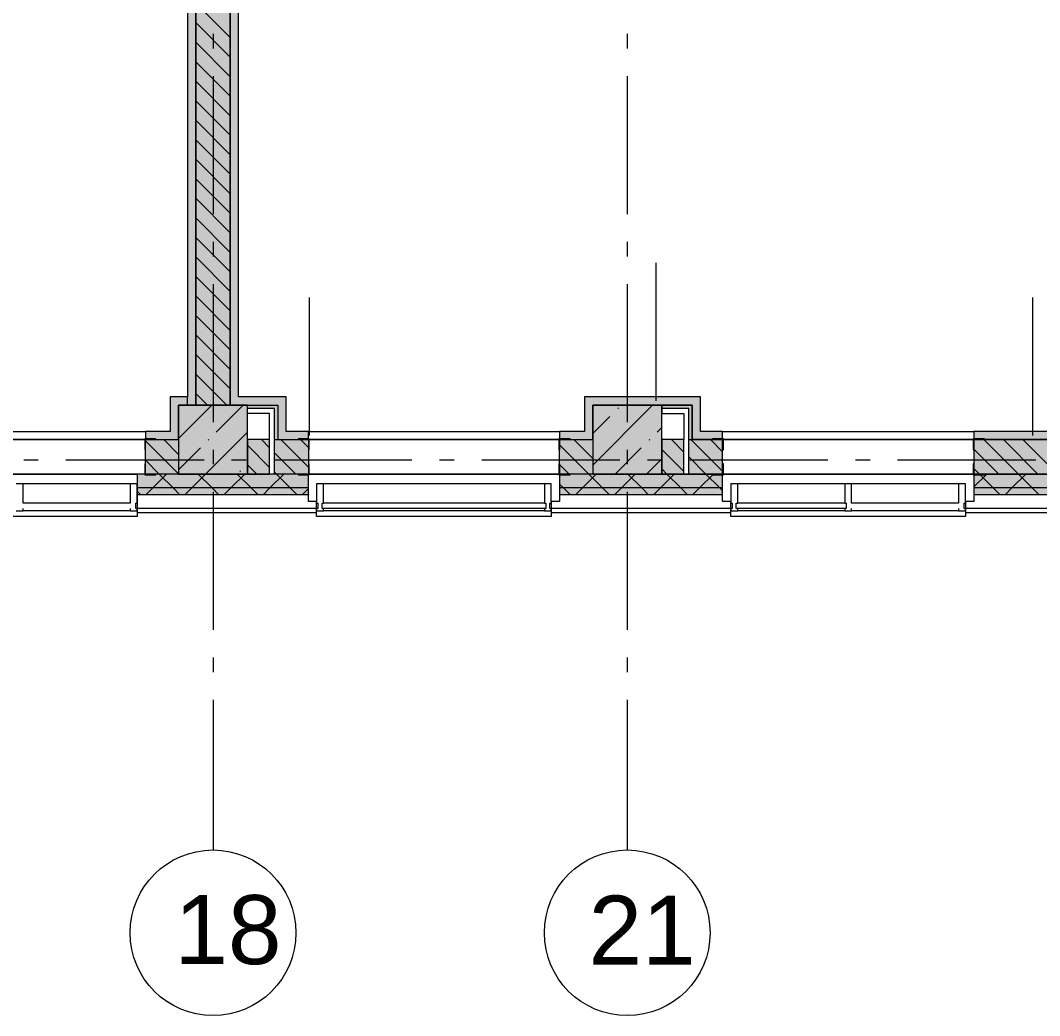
# Model space of a CAD drawing. Header units: millimetres. Extents: x -537608 to 253996, y -217170 to 186033.
# Drawn here: x -340356 to -332975, y -3124 to 4087 of the extents above; entities that cross this region are included whole.
import ezdxf

# ---------------------------------------------------------------- set-up
doc = ezdxf.new("R2010")
doc.units = ezdxf.units.MM
doc.layers.add('PDF _Геометрия', color=7, linetype='Continuous')
doc.layers.add('PDF _Текст', color=7, linetype='Continuous')
doc.layers.add('PDF _Сплошная заливка', color=7, linetype='Continuous', true_color=0xffffff)
doc.styles.add('PDF ArialMT', font='arial.ttf')

msp = doc.modelspace()

# ---------------------------------------------------------------- hatches: boundary and pattern name
at = {"layer": 'PDF _Сплошная заливка', "transparency": 33554559}
for points in [[(-338836.3687, 1299.3446), (-338836.3687, 8299.3443), (-339086.3698, 8299.3443), (-339086.3698, 1299.3446), (-339017.8456, 1299.3446)], [(-339211.3703, 799.3446), (-338711.3682, 799.3446), (-338711.3682, 1299.3446), (-339211.3703, 1299.3446), (-339211.3703, 966.1296)], [(-336211.3661, 799.3446), (-335711.364, 799.3446), (-335711.364, 1299.3446), (-336211.3661, 1299.3446), (-336211.3661, 966.1296)]]:
    msp.add_hatch(color=256, dxfattribs=at).paths.add_polyline_path(points)
at = {"layer": 'PDF _Сплошная заливка', "true_color": 0xff7d7d, "transparency": 33554559}
for points in [[(-338836.3687, 1359.3452), (-338776.3702, 1359.3452), (-338776.3702, 7929.3461), (-338836.3687, 7929.3461), (-338836.3687, 1678.1138)], [(-339146.3683, 1299.3446), (-339146.3683, 1359.3452), (-339271.3689, 1359.3452), (-339271.3689, 1299.3446), (-339211.3703, 1299.3446)], [(-338491.3707, 1299.3446), (-338491.3707, 1359.3452), (-338836.3687, 1359.3452), (-338836.3687, 1299.3446), (-338598.8548, 1299.3446)], [(-335491.3665, 1299.3446), (-335491.3665, 1359.3452), (-336271.3647, 1359.3452), (-336271.3647, 1299.3446), (-335665.928, 1299.3446)]]:
    msp.add_hatch(color=11, dxfattribs=at).paths.add_polyline_path(points)
at = {"layer": 'PDF _Сплошная заливка', "true_color": 0x77b143, "transparency": 33554559}
for points in [[(-338516.3622, 1274.3445), (-338491.3707, 1274.3445), (-338491.3707, 1299.3446), (-338711.3682, 1299.3446), (-338711.3682, 1274.3445), (-338598.8548, 1274.3445)], [(-338516.3622, 1049.3435), (-338491.3707, 1049.3435), (-338491.3707, 1274.3445), (-338516.3622, 1274.3445), (-338516.3622, 1239.3438)], [(-335516.3666, 1274.3445), (-335491.3665, 1274.3445), (-335491.3665, 1299.3446), (-335711.364, 1299.3446), (-335711.364, 1274.3445), (-335665.928, 1274.3445)]]:
    msp.add_hatch(color=75, dxfattribs=at).paths.add_polyline_path(points)
at = {"layer": 'PDF _Сплошная заливка', "true_color": 0xff7d7d, "transparency": 33554559}
h = msp.add_hatch(color=11, dxfattribs=at)
h.paths.add_polyline_path([(-330271.3648, 1049.3435), (-330271.3648, 1109.3442), (-330450.9212, 1109.3442), (-330450.9212, 1049.3435)], flags=0)
h.paths.add_polyline_path([(-333151.992, 1049.3435), (-332270.917, 1049.3435), (-332270.917, 1109.3442), (-333450.9168, 1109.3442), (-333450.9168, 1049.3435)], flags=0)
h.paths.add_polyline_path([(-335491.3665, 1049.3435), (-335270.9212, 1049.3435), (-335270.9212, 1109.3442), (-335491.3665, 1109.3442)], flags=0)
at = {"layer": 'PDF _Сплошная заливка', "transparency": 33554559}
h = msp.add_hatch(color=256, dxfattribs=at)
h.paths.add_polyline_path([(-339450.9167, 799.3446), (-339211.3703, 799.3446), (-339211.3703, 1049.3435), (-339450.9167, 1049.3435), (-339450.9167, 966.1296)], flags=0)
h.paths.add_polyline_path([(-341531.7729, 799.3446), (-341270.921, 799.3446), (-341270.921, 1049.3435), (-342450.9209, 1049.3435), (-342450.9209, 799.3446), (-342369.7545, 799.3446)], flags=0)
h.paths.add_polyline_path([(-344270.9165, 799.3446), (-344270.9165, 1049.3435), (-344516.3706, 1049.3435), (-344516.3706, 799.3446), (-344464.6997, 799.3446)], flags=0)
h.paths.add_polyline_path([(-344711.368, 799.3446), (-344551.369, 799.3446), (-344551.369, 1049.3435), (-344711.368, 1049.3435), (-344711.368, 966.1296)], flags=0)
h = msp.add_hatch(color=256, dxfattribs=at)
h.paths.add_polyline_path([(-336450.9211, 799.3446), (-336211.3661, 799.3446), (-336211.3661, 1049.3435), (-336450.9211, 1049.3435), (-336450.9211, 966.1296)], flags=0)
h.paths.add_polyline_path([(-338344.9181, 799.3446), (-338270.9168, 799.3446), (-338270.9168, 1049.3435), (-338516.3622, 1049.3435), (-338516.3622, 799.3446)], flags=0)
h.paths.add_polyline_path([(-338551.3692, 799.3446), (-338551.3692, 1049.3435), (-338711.3682, 1049.3435), (-338711.3682, 799.3446)], flags=0)
h = msp.add_hatch(color=256, dxfattribs=at)
h.paths.add_polyline_path([(-330211.3663, 799.3446), (-330211.3663, 1049.3435), (-330450.9212, 1049.3435), (-330450.9212, 799.3446), (-330219.0739, 799.3446)], flags=0)
h.paths.add_polyline_path([(-332270.917, 799.3446), (-332270.917, 1049.3435), (-333450.9168, 1049.3435), (-333450.9168, 799.3446), (-332314.0191, 799.3446)], flags=0)
h.paths.add_polyline_path([(-335665.928, 799.3446), (-335551.365, 799.3446), (-335551.365, 1049.3435), (-335711.364, 1049.3435), (-335711.364, 799.3446)], flags=0)
h.paths.add_polyline_path([(-335270.9212, 799.3446), (-335270.9212, 1049.3435), (-335516.3666, 1049.3435), (-335516.3666, 799.3446)], flags=0)
h = msp.add_hatch(color=256, dxfattribs=at)
h.paths.add_polyline_path([(-291511.3559, 699.3442), (-291511.3559, 799.3446), (-297824.3565, 799.3446), (-297824.3565, 699.3442), (-291561.3561, 699.3442)], flags=0)
h.paths.add_polyline_path([(-298961.3577, 699.3442), (-298699.356, 699.3442), (-298699.356, 799.3446), (-298961.3577, 799.3446), (-298961.3577, 787.667)], flags=0)
h.paths.add_polyline_path([(-300942.9067, 699.3442), (-299461.3555, 699.3442), (-299461.3555, 799.3446), (-300942.9067, 799.3446)], flags=0)
h.paths.add_polyline_path([(-301942.9067, 699.3442), (-301942.9067, 799.3446), (-303150.9122, 799.3446), (-303150.9122, 699.3442), (-302146.8044, 699.3442)], flags=0)
h.paths.add_polyline_path([(-307970.9122, 699.3442), (-307970.9122, 799.3446), (-309150.912, 799.3446), (-309150.912, 699.3442), (-308012.6536, 699.3442)], flags=0)
h.paths.add_polyline_path([(-305498.7176, 699.3442), (-304970.9123, 699.3442), (-304970.9123, 799.3446), (-306150.9121, 799.3446), (-306150.9121, 699.3442)], flags=0)
h.paths.add_polyline_path([(-310970.912, 699.3442), (-310970.912, 799.3446), (-312150.9119, 799.3446), (-312150.9119, 699.3442), (-311364.5669, 699.3442)], flags=0)
h.paths.add_polyline_path([(-313970.9119, 699.3442), (-313970.9119, 799.3446), (-315150.9119, 799.3446), (-315150.9119, 699.3442), (-314716.4758, 699.3442)], flags=0)
h.paths.add_polyline_path([(-318150.9161, 699.3442), (-316970.9161, 699.3442), (-316970.9161, 799.3446), (-318150.9161, 799.3446)], flags=0)
h.paths.add_polyline_path([(-320163.3342, 699.3442), (-319970.916, 699.3442), (-319970.916, 799.3446), (-321450.9172, 799.3446), (-321450.9172, 699.3442), (-320582.325, 699.3442)], flags=0)
h.paths.add_polyline_path([(-324450.9171, 699.3442), (-323270.9173, 699.3442), (-323270.9173, 799.3446), (-324450.9171, 799.3446)], flags=0)
h.paths.add_polyline_path([(-326270.9172, 699.3442), (-326270.9172, 799.3446), (-327450.917, 799.3446), (-327450.917, 699.3442), (-326448.1699, 699.3442)], flags=0)
h.paths.add_polyline_path([(-329270.9171, 699.3442), (-329270.9171, 799.3446), (-330450.9212, 799.3446), (-330450.9212, 699.3442), (-329381.0923, 699.3442)], flags=0)
h.paths.add_polyline_path([(-333151.992, 699.3442), (-332270.917, 699.3442), (-332270.917, 799.3446), (-333450.9168, 799.3446), (-333450.9168, 699.3442)], flags=0)
h.paths.add_polyline_path([(-335270.9212, 699.3442), (-335270.9212, 799.3446), (-336450.9211, 799.3446), (-336450.9211, 699.3442), (-335665.928, 699.3442)], flags=0)
h.paths.add_polyline_path([(-338270.9168, 699.3442), (-338270.9168, 799.3446), (-339511.363, 799.3446), (-339511.363, 699.3442), (-339017.8456, 699.3442)], flags=0)
h.paths.add_polyline_path([(-341211.3702, 699.3442), (-341211.3702, 799.3446), (-342511.3672, 799.3446), (-342511.3672, 699.3442), (-341531.7729, 699.3442)], flags=0)
h.paths.add_polyline_path([(-344464.6997, 699.3442), (-344211.3658, 699.3442), (-344211.3658, 799.3446), (-345511.3714, 799.3446), (-345511.3714, 699.3442), (-344883.6905, 699.3442)], flags=0)
h.paths.add_polyline_path([(-348511.367, 699.3442), (-347211.3701, 699.3442), (-347211.3701, 799.3446), (-348511.367, 799.3446)], flags=0)
h.paths.add_polyline_path([(-349911.5538, 699.3442), (-349386.3707, 699.3442), (-349386.3707, 799.3446), (-359224.3735, 799.3446), (-359224.3735, 699.3442), (-351587.5169, 699.3442)], flags=0)
h.paths.add_polyline_path([(-360805.2708, 699.3442), (-360099.3686, 699.3442), (-360099.3686, 799.3446), (-368361.3744, 799.3446), (-368361.3744, 699.3442), (-361643.2523, 699.3442)], flags=0)
h = msp.add_hatch(color=256, dxfattribs=at)
h.paths.add_polyline_path([(-291672.0805, 649.3439), (-291561.3561, 649.3439), (-291561.3561, 699.3442), (-297824.3565, 699.3442), (-297824.3565, 649.3439), (-291688.3546, 649.3439)], flags=0)
h.paths.add_polyline_path([(-299632.8727, 649.3439), (-299461.3555, 649.3439), (-299461.3555, 699.3442), (-300942.9067, 699.3442), (-300942.9067, 649.3439), (-300470.8499, 649.3439)], flags=0)
h.paths.add_polyline_path([(-298699.356, 649.3439), (-298699.356, 699.3442), (-298961.3577, 699.3442), (-298961.3577, 649.3439), (-298794.8955, 649.3439)], flags=0)
h.paths.add_polyline_path([(-301942.9067, 649.3439), (-301942.9067, 699.3442), (-303150.9122, 699.3442), (-303150.9122, 649.3439), (-302146.8044, 649.3439)], flags=0)
h.paths.add_polyline_path([(-304970.9123, 649.3439), (-304970.9123, 699.3442), (-306150.9121, 699.3442), (-306150.9121, 649.3439), (-305498.7176, 649.3439)], flags=0)
h.paths.add_polyline_path([(-307970.9122, 649.3439), (-307970.9122, 699.3442), (-309150.912, 699.3442), (-309150.912, 649.3439), (-308012.6536, 649.3439)], flags=0)
h.paths.add_polyline_path([(-310970.912, 649.3439), (-310970.912, 699.3442), (-312150.9119, 699.3442), (-312150.9119, 649.3439), (-311364.5669, 649.3439)], flags=0)
h.paths.add_polyline_path([(-313970.9119, 649.3439), (-313970.9119, 699.3442), (-315150.9119, 699.3442), (-315150.9119, 649.3439), (-314716.4758, 649.3439)], flags=0)
h.paths.add_polyline_path([(-320163.3342, 649.3439), (-319970.916, 649.3439), (-319970.916, 699.3442), (-321450.9172, 699.3442), (-321450.9172, 649.3439), (-320582.325, 649.3439)], flags=0)
h.paths.add_polyline_path([(-318150.9161, 649.3439), (-316970.9161, 649.3439), (-316970.9161, 699.3442), (-318150.9161, 699.3442)], flags=0)
h.paths.add_polyline_path([(-323270.9173, 649.3439), (-323270.9173, 699.3442), (-324450.9171, 699.3442), (-324450.9171, 649.3439), (-323934.2382, 649.3439)], flags=0)
h.paths.add_polyline_path([(-326448.1699, 649.3439), (-326270.9172, 649.3439), (-326270.9172, 699.3442), (-327450.917, 699.3442), (-327450.917, 649.3439), (-327286.1471, 649.3439)], flags=0)
h.paths.add_polyline_path([(-329381.0923, 649.3439), (-329270.9171, 649.3439), (-329270.9171, 699.3442), (-330450.9212, 699.3442), (-330450.9212, 649.3439), (-329800.0831, 649.3439)], flags=0)
h.paths.add_polyline_path([(-332270.917, 649.3439), (-332270.917, 699.3442), (-333450.9168, 699.3442), (-333450.9168, 649.3439), (-332314.0191, 649.3439)], flags=0)
h.paths.add_polyline_path([(-335665.928, 649.3439), (-335270.9212, 649.3439), (-335270.9212, 699.3442), (-336450.9211, 699.3442), (-336450.9211, 649.3439)], flags=0)
h.paths.add_polyline_path([(-339017.8456, 649.3439), (-338270.9168, 649.3439), (-338270.9168, 699.3442), (-339511.363, 699.3442), (-339511.363, 649.3439)], flags=0)
h.paths.add_polyline_path([(-341531.7729, 649.3439), (-341211.3702, 649.3439), (-341211.3702, 699.3442), (-342511.3672, 699.3442), (-342511.3672, 649.3439), (-342369.7545, 649.3439)], flags=0)
h.paths.add_polyline_path([(-344211.3658, 649.3439), (-344211.3658, 699.3442), (-345511.3714, 699.3442), (-345511.3714, 649.3439), (-344464.6997, 649.3439)], flags=0)
h.paths.add_polyline_path([(-347397.6265, 649.3439), (-347211.3701, 649.3439), (-347211.3701, 699.3442), (-348511.367, 699.3442), (-348511.367, 649.3439), (-348235.5994, 649.3439)], flags=0)
h.paths.add_polyline_path([(-349386.3707, 649.3439), (-349386.3707, 699.3442), (-359224.3735, 699.3442), (-359224.3735, 649.3439), (-349911.5538, 649.3439)], flags=0)
h.paths.add_polyline_path([(-360099.3686, 649.3439), (-360099.3686, 699.3442), (-368461.3748, 699.3442), (-368461.3748, 649.3439), (-360805.2708, 649.3439)], flags=0)

# ---------------------------------------------------------------- linework, layer by layer
at = {"layer": 'PDF _Геометрия', "lineweight": 9}
for p, q in [((-338836.3687, 7929.3461), (-338836.3687, 1359.3452)), ((-338836.3687, 1359.3452), (-338836.3687, 7929.3461)), ((-338776.3702, 1359.3452), (-338776.3702, 7929.3461)), ((-339146.3683, 7769.3451), (-339146.3683, 1359.3452)), ((-339086.3698, 1299.3446), (-339086.3698, 7769.3451)), ((-339086.3698, 7769.3451), (-339086.3698, 1299.3446)), ((-338836.3687, 3961.8021), (-339086.3698, 4211.801)), ((-338836.3687, 3820.381), (-339086.3698, 4070.3799)), ((-338836.3687, 3678.9599), (-339086.3698, 3928.9588)), ((-338836.3687, 3537.5387), (-339086.3698, 3787.5377)), ((-338836.3687, 3396.1155), (-339086.3698, 3646.1165)), ((-338836.3687, 3254.6943), (-339086.3698, 3504.6954)), ((-338836.3687, 3113.2732), (-339086.3698, 3363.2743)), ((-338836.3687, 2971.8521), (-339086.3698, 3221.8532)), ((-338836.3687, 2830.431), (-339086.3698, 3080.4299)), ((-338836.3687, 2689.0098), (-339086.3698, 2939.0088)), ((-338836.3687, 2547.5887), (-339086.3698, 2797.5877)), ((-338836.3687, 2406.1676), (-339086.3698, 2656.1666)), ((-338836.3687, 2264.7443), (-339086.3698, 2514.7455)), ((-338836.3687, 2123.3232), (-339086.3698, 2373.3243)), ((-335751.4004, 1329.3438), (-335751.4004, 2329.3437)), ((-338836.3687, 1981.9021), (-339086.3698, 2231.9032)), ((-338836.3687, 1840.481), (-339086.3698, 2090.4821)), ((-338263.6398, 1079.3449), (-338263.6398, 2079.3449)), ((-333022.8837, 1079.3449), (-333022.8837, 2079.3449)), ((-338836.3687, 1699.0599), (-339086.3698, 1949.0588)), ((-338836.3687, 1557.6388), (-339086.3698, 1807.6377)), ((-338836.3687, 1416.2177), (-339086.3698, 1666.2166)), ((-338860.9124, 1299.3446), (-339086.3698, 1524.7955)), ((-339146.3683, 1359.3452), (-339271.3689, 1359.3452)), ((-339271.3689, 1359.3452), (-339271.3689, 1299.3446)), ((-339146.3683, 1299.3446), (-339146.3683, 1359.3452)), ((-339002.3357, 1299.3446), (-339086.3698, 1383.3744)), ((-338836.3687, 1299.3446), (-338836.3687, 1359.3452)), ((-338836.3687, 1359.3452), (-338836.3687, 1299.3446)), ((-338491.3707, 1359.3452), (-338776.3702, 1359.3452)), ((-338431.3636, 1359.3452), (-338491.3707, 1359.3452)), ((-338431.3636, 1109.3442), (-338431.3636, 1359.3452)), ((-335491.3665, 1359.3452), (-336271.3647, 1359.3452)), ((-336271.3647, 1359.3452), (-336271.3647, 1299.3446)), ((-335431.368, 1359.3452), (-335491.3665, 1359.3452)), ((-335431.368, 1109.3442), (-335431.368, 1359.3452)), ((-339271.3689, 1299.3446), (-339271.3689, 1109.3442)), ((-339211.3703, 1058.7131), (-338970.7389, 1299.3446)), ((-338711.3682, 1299.3446), (-339211.3703, 1299.3446)), ((-339211.3703, 1299.3446), (-339211.3703, 799.3446)), ((-339211.3703, 1049.3435), (-339211.3703, 1299.3446)), ((-339211.3703, 1299.3446), (-339146.3683, 1299.3446)), ((-339146.3683, 1299.3446), (-339086.3698, 1299.3446)), ((-339086.3698, 1299.3446), (-338836.3687, 1299.3446)), ((-338938.7202, 1103.2642), (-338742.6377, 1299.3446)), ((-338836.3687, 1299.3446), (-338491.3707, 1299.3446)), ((-338711.3682, 799.3446), (-338711.3682, 1299.3446)), ((-338711.3682, 1274.3445), (-338711.3682, 1299.3446)), ((-338711.3682, 1299.3446), (-338491.3707, 1299.3446)), ((-338711.3682, 1239.3438), (-338711.3682, 1274.3445)), ((-338516.3622, 1274.3445), (-338711.3682, 1274.3445)), ((-338516.3622, 1239.3438), (-338516.3622, 1274.3445)), ((-338491.3707, 1299.3446), (-338491.3707, 1109.3442)), ((-338491.3707, 1299.3446), (-338491.3707, 1274.3445)), ((-338491.3707, 1274.3445), (-338491.3707, 1239.3438)), ((-336271.3647, 1299.3446), (-336271.3647, 1109.3442)), ((-336211.3661, 865.3347), (-335777.3563, 1299.3446)), ((-335711.364, 1299.3446), (-336211.3661, 1299.3446)), ((-336211.3661, 1299.3446), (-336211.3661, 799.3446)), ((-336211.3661, 1049.3435), (-336211.3661, 1299.3446)), ((-336211.3661, 1299.3446), (-335491.3665, 1299.3446)), ((-336030.4577, 1274.338), (-336025.7211, 1279.0788)), ((-335711.364, 799.3446), (-335711.364, 1299.3446)), ((-335491.3665, 1299.3446), (-335711.364, 1299.3446)), ((-335711.364, 1299.3446), (-335711.364, 1274.3445)), ((-335711.364, 1274.3445), (-335711.364, 1239.3438)), ((-335516.3666, 1274.3445), (-335711.364, 1274.3445)), ((-335516.3666, 1239.3438), (-335516.3666, 1274.3445)), ((-335491.3665, 1299.3446), (-335491.3665, 1109.3442)), ((-335491.3665, 1274.3445), (-335491.3665, 1299.3446)), ((-335491.3665, 1239.3438), (-335491.3665, 1274.3445)), ((-338551.3692, 1239.3438), (-338711.3682, 1239.3438)), ((-338551.3692, 1049.3435), (-338551.3692, 1239.3438)), ((-338516.3622, 1049.3435), (-338516.3622, 1239.3438)), ((-338491.3707, 1239.3438), (-338491.3707, 1049.3435)), ((-336211.3661, 1093.4338), (-336087.4851, 1217.3127)), ((-335711.364, 1239.3438), (-335551.365, 1239.3438)), ((-335551.365, 1239.3438), (-335551.365, 1049.3435)), ((-335516.3666, 1049.3435), (-335516.3666, 1239.3438)), ((-335491.3665, 1049.3435), (-335491.3665, 1239.3438)), ((-341211.3702, 1109.3442), (-339511.363, 1109.3442)), ((-339511.363, 1109.3442), (-339450.9167, 1109.3442)), ((-339271.3689, 1109.3442), (-339450.9167, 1109.3442)), ((-339450.9167, 1109.3442), (-339450.9167, 1049.3435)), ((-338491.3707, 1109.3442), (-338491.3707, 1049.3435)), ((-338270.9168, 1109.3442), (-338431.3636, 1109.3442)), ((-338270.9168, 1049.3435), (-338270.9168, 1109.3442)), ((-338270.9168, 1109.3442), (-338211.366, 1109.3442)), ((-338211.366, 1109.3442), (-336511.3674, 1109.3442)), ((-336511.3674, 1109.3442), (-336450.9211, 1109.3442)), ((-336271.3647, 1109.3442), (-336450.9211, 1109.3442)), ((-336450.9211, 1109.3442), (-336450.9211, 1049.3435)), ((-335745.3376, 1103.2642), (-335711.364, 1137.2357)), ((-335491.3665, 1109.3442), (-335491.3665, 1049.3435)), ((-335270.9212, 1109.3442), (-335431.368, 1109.3442)), ((-335270.9212, 1049.3435), (-335270.9212, 1109.3442)), ((-335270.9212, 1109.3442), (-335211.3618, 1109.3442)), ((-335211.3618, 1109.3442), (-333511.3632, 1109.3442)), ((-333511.3632, 1109.3442), (-333450.9168, 1109.3442)), ((-332270.917, 1109.3442), (-333450.9168, 1109.3442)), ((-333450.9168, 1109.3442), (-333450.9168, 1049.3435)), ((-341263.9195, 1049.3435), (-339455.9201, 1049.3435)), ((-339511.363, 1049.3435), (-341211.3702, 1049.3435)), ((-339455.9201, 1049.3435), (-339511.363, 1049.3435)), ((-339450.9167, 1049.3435), (-339271.3689, 1049.3435)), ((-339450.9167, 799.3446), (-339450.9167, 1049.3435)), ((-339450.9167, 1049.3435), (-339271.3689, 1049.3435)), ((-339211.3703, 801.2671), (-339450.9167, 1040.82)), ((-339211.3703, 942.6882), (-339318.0191, 1049.3435)), ((-339271.3689, 1049.3435), (-339211.3703, 1049.3435)), ((-339271.3689, 1049.3435), (-339211.3703, 1049.3435)), ((-339211.3703, 1049.3435), (-339211.3703, 799.3446)), ((-339014.5386, 799.3446), (-338711.3682, 1102.5172)), ((-338995.739, 1046.2389), (-338991.0025, 1050.9797)), ((-338551.3692, 1049.3435), (-338711.3682, 1049.3435)), ((-338711.3682, 1049.3435), (-338711.3682, 799.3446)), ((-338551.3692, 989.7949), (-338610.9113, 1049.3435)), ((-338551.3692, 799.3446), (-338551.3692, 1049.3435)), ((-338516.3622, 799.3446), (-338516.3622, 1049.3435)), ((-338516.3622, 1049.3435), (-338491.3707, 1049.3435)), ((-338491.3707, 1049.3435), (-338270.9168, 1049.3435)), ((-338491.3707, 1049.3435), (-338344.9181, 1049.3435)), ((-338270.9168, 850.77), (-338469.4967, 1049.3435)), ((-338344.9181, 1049.3435), (-338270.9168, 1049.3435)), ((-338270.9168, 992.1911), (-338328.0734, 1049.3435)), ((-338270.9168, 1049.3435), (-338270.9168, 799.3446)), ((-338263.9153, 1049.3435), (-336455.9159, 1049.3435)), ((-338211.366, 1049.3435), (-338263.9153, 1049.3435)), ((-336511.3674, 1049.3435), (-338211.366, 1049.3435)), ((-336455.9159, 1049.3435), (-336511.3674, 1049.3435)), ((-336450.9211, 799.3446), (-336450.9211, 1049.3435)), ((-336450.9211, 1049.3435), (-336271.3647, 1049.3435)), ((-336450.9211, 1049.3435), (-336271.3647, 1049.3435)), ((-336211.3661, 912.5383), (-336348.1735, 1049.3435)), ((-336271.3647, 1049.3435), (-336211.3661, 1049.3435)), ((-336271.3647, 1049.3435), (-336211.3661, 1049.3435)), ((-336211.3661, 1049.3435), (-336211.3661, 799.3446)), ((-335802.3651, 1046.2389), (-335797.62, 1050.9797)), ((-335551.365, 1049.3435), (-335711.364, 1049.3435)), ((-335711.364, 1049.3435), (-335711.364, 799.3446)), ((-335551.365, 959.6449), (-335641.0657, 1049.3435)), ((-335551.365, 799.3446), (-335551.365, 1049.3435)), ((-335516.3666, 799.3446), (-335516.3666, 1049.3435)), ((-335516.3666, 1049.3435), (-335491.3665, 1049.3435)), ((-335270.9212, 820.6179), (-335499.6424, 1049.3435)), ((-335491.3665, 1049.3435), (-335270.9212, 1049.3435)), ((-335270.9212, 1049.3435), (-335491.3665, 1049.3435)), ((-335270.9212, 962.039), (-335358.2191, 1049.3435)), ((-335270.9212, 799.3446), (-335270.9212, 1049.3435)), ((-335263.9197, 1049.3435), (-333455.9203, 1049.3435)), ((-335211.3618, 1049.3435), (-335263.9197, 1049.3435)), ((-333511.3632, 1049.3435), (-335211.3618, 1049.3435)), ((-333455.9203, 1049.3435), (-333511.3632, 1049.3435)), ((-333450.9168, 1049.3435), (-332270.917, 1049.3435)), ((-333450.9168, 1049.3435), (-333450.9168, 799.3446)), ((-332270.917, 1049.3435), (-333450.9168, 1049.3435)), ((-333128.3268, 799.3446), (-333378.3278, 1049.3435)), ((-332986.9035, 799.3446), (-333236.9046, 1049.3435)), ((-332845.4802, 799.3446), (-333095.4813, 1049.3435)), ((-339211.3703, 830.6162), (-339052.7665, 989.2136)), ((-338551.3692, 848.3738), (-338711.3682, 1008.3749)), ((-336239.5957, 799.3446), (-336450.9211, 1010.6678)), ((-336049.2572, 799.3446), (-335859.3839, 989.2136)), ((-335551.365, 818.2216), (-335711.364, 978.2228)), ((-333269.7414, 799.3446), (-333450.9168, 980.5178)), ((-339350.8646, 799.3446), (-339450.9167, 899.3988)), ((-338360.9189, 799.3446), (-338516.3622, 954.7965)), ((-335821.156, 799.3446), (-335711.364, 909.1388)), ((-335391.0647, 799.3446), (-335516.3666, 924.6444)), ((-338767.6464, 818.1398), (-338762.9013, 822.8828)), ((-338643.7568, 799.3446), (-338711.3682, 866.9537)), ((-338502.3335, 799.3446), (-338516.3622, 813.3732)), ((-336381.0189, 799.3446), (-336450.9211, 869.2467)), ((-335673.9112, 799.3446), (-335711.364, 836.8017)), ((-333411.1647, 799.3446), (-333450.9168, 839.0967)), ((-341211.3702, 799.3446), (-339511.363, 799.3446)), ((-339511.363, 799.3446), (-341211.3702, 799.3446)), ((-338711.3682, 799.3446), (-339511.363, 799.3446)), ((-339511.363, 799.3446), (-339511.363, 699.3442)), ((-339211.3703, 799.3446), (-339450.9167, 799.3446)), ((-339397.4372, 699.3442), (-339297.4369, 799.3446)), ((-339250.8641, 699.3442), (-339350.8646, 799.3446)), ((-339211.3703, 799.3446), (-338711.3682, 799.3446)), ((-339114.5993, 699.3442), (-339014.5989, 799.3446)), ((-338968.0176, 699.3442), (-339068.018, 799.3446)), ((-338831.7528, 699.3442), (-338731.7524, 799.3446)), ((-338685.1797, 699.3442), (-338785.1801, 799.3446)), ((-338711.3682, 799.3446), (-338551.3692, 799.3446)), ((-338270.9168, 799.3446), (-338711.3682, 799.3446)), ((-338548.9062, 699.3442), (-338448.9144, 799.3446)), ((-338344.9181, 799.3446), (-338516.3622, 799.3446)), ((-338402.3331, 699.3442), (-338502.3335, 799.3446)), ((-338270.9168, 799.3446), (-338344.9181, 799.3446)), ((-338270.9168, 699.3442), (-338270.9168, 799.3446)), ((-338263.9153, 799.3446), (-336455.9159, 799.3446)), ((-336455.9159, 799.3446), (-338263.9153, 799.3446)), ((-336211.3661, 799.3446), (-336450.9211, 799.3446)), ((-336450.9211, 799.3446), (-336450.9211, 699.3442)), ((-336211.3661, 799.3446), (-336450.9211, 799.3446)), ((-336286.1684, 699.3442), (-336186.1679, 799.3446)), ((-336139.5952, 699.3442), (-336239.5957, 799.3446)), ((-336211.3661, 799.3446), (-335711.364, 799.3446)), ((-335270.9212, 799.3446), (-336211.3661, 799.3446)), ((-336003.3218, 699.3442), (-335903.3214, 799.3446)), ((-335856.7487, 699.3442), (-335956.7491, 799.3446)), ((-335720.4839, 699.3442), (-335620.4835, 799.3446)), ((-335711.364, 799.3446), (-335551.365, 799.3446)), ((-335573.9107, 699.3442), (-335673.9112, 799.3446)), ((-335551.365, 799.3446), (-335516.3666, 799.3446)), ((-335516.3666, 799.3446), (-335270.9212, 799.3446)), ((-335437.6374, 699.3442), (-335337.6369, 799.3446)), ((-335291.0642, 699.3442), (-335391.0647, 799.3446)), ((-335270.9212, 699.3442), (-335270.9212, 799.3446)), ((-335263.9197, 799.3446), (-333455.9203, 799.3446)), ((-333455.9203, 799.3446), (-335263.9197, 799.3446)), ((-333450.9168, 706.1669), (-333357.737, 799.3446)), ((-332270.917, 799.3446), (-333450.9168, 799.3446)), ((-333450.9168, 799.3446), (-333450.9168, 699.3442)), ((-333450.9168, 799.3446), (-332270.917, 799.3446)), ((-333311.1643, 699.3442), (-333411.1647, 799.3446)), ((-333174.8994, 699.3442), (-333074.8991, 799.3446)), ((-333028.3264, 699.3442), (-333128.3268, 799.3446)), ((-340336.3665, 729.3434), (-340386.3667, 729.3434)), ((-339561.3632, 729.3434), (-340336.3665, 729.3434)), ((-340336.3665, 589.3432), (-340336.3665, 729.3434)), ((-339511.363, 729.3434), (-339561.3632, 729.3434)), ((-339561.3632, 729.3434), (-339561.3632, 589.3432)), ((-339511.363, 589.3432), (-339511.363, 729.3434)), ((-338270.9168, 699.3442), (-339511.363, 699.3442)), ((-339511.363, 699.3442), (-339511.363, 649.3439)), ((-339483.7105, 649.3439), (-339511.363, 677.0029)), ((-339447.4374, 649.3439), (-339397.4372, 699.3442)), ((-339200.8639, 649.3439), (-339250.8641, 699.3442)), ((-339164.5995, 649.3439), (-339114.5993, 699.3442)), ((-338918.026, 649.3439), (-338968.0176, 699.3442)), ((-338881.753, 649.3439), (-338831.7528, 699.3442)), ((-338635.1795, 649.3439), (-338685.1797, 699.3442)), ((-338598.9064, 649.3439), (-338548.9062, 699.3442)), ((-338352.3329, 649.3439), (-338402.3331, 699.3442)), ((-338316.0685, 649.3439), (-338270.9168, 694.4914)), ((-338270.9168, 649.3439), (-338270.9168, 699.3442)), ((-338161.3658, 729.3434), (-338211.366, 729.3434)), ((-338211.366, 729.3434), (-338211.366, 589.3432)), ((-338161.3658, 589.3432), (-338161.3658, 729.3434)), ((-336561.3676, 729.3434), (-338161.3658, 729.3434)), ((-336511.3674, 729.3434), (-336561.3676, 729.3434)), ((-336561.3676, 729.3434), (-336561.3676, 589.3432)), ((-336511.3674, 589.3432), (-336511.3674, 729.3434)), ((-336422.4331, 699.3442), (-336450.9211, 727.8256)), ((-335270.9212, 699.3442), (-336450.9211, 699.3442)), ((-336450.9211, 699.3442), (-336450.9211, 649.3439)), ((-336372.4329, 649.3439), (-336422.4331, 699.3442)), ((-336336.1686, 649.3439), (-336286.1684, 699.3442)), ((-336089.595, 649.3439), (-336139.5952, 699.3442)), ((-336053.3221, 649.3439), (-336003.3218, 699.3442)), ((-335806.7484, 649.3439), (-335856.7487, 699.3442)), ((-335770.4841, 649.3439), (-335720.4839, 699.3442)), ((-335523.9105, 649.3439), (-335573.9107, 699.3442)), ((-335487.6376, 649.3439), (-335437.6374, 699.3442)), ((-335270.9212, 679.1968), (-335291.0642, 699.3442)), ((-335270.9212, 649.3439), (-335270.9212, 699.3442)), ((-335161.3616, 729.3434), (-335211.3618, 729.3434)), ((-335211.3618, 729.3434), (-335211.3618, 589.3432)), ((-334386.367, 729.3434), (-335161.3616, 729.3434)), ((-335161.3616, 589.3432), (-335161.3616, 729.3434)), ((-334336.3667, 729.3434), (-334386.367, 729.3434)), ((-334386.367, 729.3434), (-334386.367, 589.3432)), ((-333561.3634, 729.3434), (-334336.3667, 729.3434)), ((-334336.3667, 589.3432), (-334336.3667, 729.3434)), ((-333511.3632, 729.3434), (-333561.3634, 729.3434)), ((-333561.3634, 729.3434), (-333561.3634, 589.3432)), ((-333511.3632, 589.3432), (-333511.3632, 729.3434)), ((-333450.9168, 699.3442), (-333450.9168, 649.3439)), ((-332270.917, 699.3442), (-333450.9168, 699.3442)), ((-333261.1641, 649.3439), (-333311.1643, 699.3442)), ((-333224.8997, 649.3439), (-333174.8994, 699.3442)), ((-332978.3261, 649.3439), (-333028.3264, 699.3442)), ((-338270.9168, 649.3439), (-339511.363, 649.3439)), ((-339511.363, 649.3439), (-339511.363, 549.3435)), ((-338270.9168, 600.1618), (-338270.9168, 649.3439)), ((-338211.366, 600.1618), (-338270.9168, 600.1618)), ((-338211.366, 549.3435), (-338211.366, 600.1618)), ((-336450.9211, 600.1618), (-336511.3674, 600.1618)), ((-336511.3674, 600.1618), (-336511.3674, 549.3435)), ((-335270.9212, 649.3439), (-336450.9211, 649.3439)), ((-336450.9211, 649.3439), (-336450.9211, 600.1618)), ((-335270.9212, 600.1618), (-335270.9212, 649.3439)), ((-335211.3618, 600.1618), (-335270.9212, 600.1618)), ((-335211.3618, 549.3435), (-335211.3618, 600.1618)), ((-333450.9168, 600.1618), (-333511.3632, 600.1618)), ((-333511.3632, 600.1618), (-333511.3632, 549.3435)), ((-333450.9168, 649.3439), (-333450.9168, 600.1618)), ((-332270.917, 649.3439), (-333450.9168, 649.3439)), ((-340386.3667, 532.3438), (-340336.3665, 532.3438)), ((-340336.3665, 532.3438), (-340336.3665, 549.3435)), ((-339561.3632, 532.3438), (-340336.3665, 532.3438)), ((-339561.3632, 549.3435), (-339561.3632, 532.3438)), ((-339561.3632, 532.3438), (-339511.363, 532.3438)), ((-339521.3699, 549.3435), (-339521.3699, 589.3432)), ((-339521.3699, 589.3432), (-339511.363, 589.3432)), ((-339511.363, 549.3435), (-339521.3699, 549.3435)), ((-338211.366, 549.3435), (-339511.363, 549.3435)), ((-339511.363, 532.3438), (-339511.363, 549.3435)), ((-339511.363, 549.3435), (-339511.363, 522.3433)), ((-339511.363, 522.3433), (-338211.366, 522.3433)), ((-338211.366, 589.3432), (-338201.3678, 589.3432)), ((-338201.3678, 549.3435), (-338211.366, 549.3435)), ((-338211.366, 549.3435), (-338211.366, 532.3438)), ((-338211.366, 522.3433), (-338211.366, 549.3435)), ((-338211.366, 532.3438), (-338161.3658, 532.3438)), ((-338201.3678, 589.3432), (-338201.3678, 549.3435)), ((-338171.3642, 549.3435), (-338171.3642, 589.3432)), ((-338171.3642, 589.3432), (-338161.3658, 589.3432)), ((-338161.3658, 549.3435), (-338171.3642, 549.3435)), ((-338161.3658, 532.3438), (-338161.3658, 549.3435)), ((-336561.3676, 549.3435), (-338161.3658, 549.3435)), ((-336561.3676, 532.3438), (-338161.3658, 532.3438)), ((-336561.3676, 589.3432), (-336551.3693, 589.3432)), ((-336551.3693, 549.3435), (-336561.3676, 549.3435)), ((-336561.3676, 549.3435), (-336561.3676, 532.3438)), ((-336561.3676, 532.3438), (-336511.3674, 532.3438)), ((-336551.3693, 589.3432), (-336551.3693, 549.3435)), ((-336521.3657, 549.3435), (-336521.3657, 589.3432)), ((-336521.3657, 589.3432), (-336511.3674, 589.3432)), ((-336511.3674, 549.3435), (-336521.3657, 549.3435)), ((-335211.3618, 549.3435), (-336511.3674, 549.3435)), ((-336511.3674, 532.3438), (-336511.3674, 549.3435)), ((-336511.3674, 549.3435), (-336511.3674, 522.3433)), ((-336511.3674, 522.3433), (-335211.3618, 522.3433)), ((-335211.3618, 589.3432), (-335201.3635, 589.3432)), ((-335201.3635, 549.3435), (-335211.3618, 549.3435)), ((-335211.3618, 549.3435), (-335211.3618, 532.3438)), ((-335211.3618, 522.3433), (-335211.3618, 549.3435)), ((-335211.3618, 532.3438), (-335161.3616, 532.3438)), ((-335201.3635, 589.3432), (-335201.3635, 549.3435)), ((-335171.3686, 549.3435), (-335171.3686, 589.3432)), ((-335171.3686, 589.3432), (-335161.3616, 589.3432)), ((-335161.3616, 549.3435), (-335171.3686, 549.3435)), ((-334386.367, 549.3435), (-335161.3616, 549.3435)), ((-335161.3616, 532.3438), (-335161.3616, 549.3435)), ((-334386.367, 532.3438), (-335161.3616, 532.3438)), ((-334386.367, 589.3432), (-334376.3686, 589.3432)), ((-334376.3686, 549.3435), (-334386.367, 549.3435)), ((-334386.367, 549.3435), (-334386.367, 532.3438)), ((-334386.367, 532.3438), (-334336.3667, 532.3438)), ((-334376.3686, 589.3432), (-334376.3686, 549.3435)), ((-334336.3667, 532.3438), (-334336.3667, 549.3435)), ((-333561.3634, 532.3438), (-334336.3667, 532.3438)), ((-333561.3634, 549.3435), (-333561.3634, 532.3438)), ((-333561.3634, 532.3438), (-333511.3632, 532.3438)), ((-333521.3615, 549.3435), (-333521.3615, 589.3432)), ((-333521.3615, 589.3432), (-333511.3632, 589.3432)), ((-333511.3632, 549.3435), (-333521.3615, 549.3435)), ((-333511.3632, 549.3435), (-333511.3632, 522.3433)), ((-332211.194, 549.3435), (-333511.3632, 549.3435)), ((-333511.3632, 532.3438), (-333511.3632, 549.3435)), ((-333511.3632, 522.3433), (-332211.194, 522.3433))]:
    msp.add_line(p, q, dxfattribs=at)
at = {"layer": 'PDF _Геометрия', "color": 253, "lineweight": 9, "true_color": 0xaaaaaa}
for p, q in [((-338961.3693, 3988.1801), (-338961.3693, 3882.3452)), ((-335961.3651, 3988.1801), (-335961.3651, 3882.3452)), ((-338961.3693, 3682.3464), (-338961.3693, 2682.3443)), ((-335961.3651, 3682.3464), (-335961.3651, 2682.3443)), ((-338961.3693, 2482.3457), (-338961.3693, 2376.5128)), ((-335961.3651, 2482.3457), (-335961.3651, 2376.5128)), ((-338961.3693, 2176.512), (-338961.3693, 1176.512)), ((-335961.3651, 2176.512), (-335961.3651, 1176.512)), ((-338344.9181, 1049.3435), (-338270.9168, 1049.3435)), ((-338961.3693, 976.5111), (-338961.3693, 870.6784)), ((-335961.3651, 976.5111), (-335961.3651, 870.6784)), ((-340226.4625, 899.3449), (-340332.2931, 899.3449)), ((-339026.466, 899.3449), (-340026.4617, 899.3449)), ((-338720.6259, 899.3449), (-338826.4651, 899.3449)), ((-337520.6294, 899.3449), (-338520.6336, 899.3449)), ((-337214.7979, 899.3449), (-337320.6285, 899.3449)), ((-336014.7928, 899.3449), (-337014.7971, 899.3449)), ((-335708.9613, 899.3449), (-335814.7919, 899.3449)), ((-334508.9648, 899.3449), (-335508.9604, 899.3449)), ((-334203.1246, 899.3449), (-334308.9639, 899.3449)), ((-333003.1282, 899.3449), (-334003.1325, 899.3449)), ((-338270.9168, 799.3446), (-338344.9181, 799.3446)), ((-338961.3693, 670.6775), (-338961.3693, -329.3225)), ((-335961.3651, 670.6775), (-335961.3651, -329.3225)), ((-340336.3665, 591.3433), (-339561.3632, 591.3433)), ((-338161.3658, 591.3433), (-336561.3676, 591.3433)), ((-335161.3616, 591.3433), (-334386.367, 591.3433)), ((-334336.3667, 591.3433), (-333561.3634, 591.3433)), ((-339511.363, 522.3433), (-339511.363, 491.3451)), ((-338211.366, 491.3451), (-338211.366, 522.3433)), ((-336561.3676, 589.3432), (-338161.3658, 589.3432)), ((-336511.3674, 522.3433), (-336511.3674, 491.3451)), ((-335211.3618, 491.3451), (-335211.3618, 522.3433)), ((-334386.367, 589.3432), (-335161.3616, 589.3432)), ((-333511.3632, 522.3433), (-333511.3632, 491.3451)), ((-339511.363, 491.3451), (-341211.3702, 491.3451)), ((-336511.3674, 491.3451), (-338211.366, 491.3451)), ((-333511.3632, 491.3451), (-335211.3618, 491.3451)), ((-338961.3693, -529.3211), (-338961.3693, -635.1561)), ((-335961.3651, -529.3211), (-335961.3651, -635.1561)), ((-338961.3693, -835.1548), (-338961.3693, -1923.7337)), ((-335961.3651, -835.1548), (-335961.3651, -1923.7337))]:
    msp.add_line(p, q, dxfattribs=at)
at = {"layer": 'PDF _Геометрия', "color": 253, "lineweight": 20, "true_color": 0xaaaaaa}
for p, q in [((-339374.9173, 1055.3437), (-339455.9201, 1055.3437)), ((-339455.9201, 1055.3437), (-339455.9201, 974.3431)), ((-339449.9177, 974.3431), (-339449.9177, 1049.3435)), ((-339449.9177, 1049.3435), (-339374.9173, 1049.3435)), ((-339374.9173, 1049.3435), (-339374.9173, 1055.3437)), ((-338263.9153, 1055.3437), (-338344.9181, 1055.3437)), ((-338344.9181, 1055.3437), (-338344.9181, 1049.3435)), ((-338270.9168, 1049.3435), (-338269.9178, 1049.3435)), ((-338269.9178, 1049.3435), (-338269.9178, 974.3431)), ((-338263.9153, 974.3431), (-338263.9153, 1055.3437)), ((-336374.9217, 1055.3437), (-336455.9159, 1055.3437)), ((-336455.9159, 1055.3437), (-336455.9159, 974.3431)), ((-336449.9221, 974.3431), (-336449.9221, 1049.3435)), ((-336449.9221, 1049.3435), (-336374.9217, 1049.3435)), ((-336374.9217, 1049.3435), (-336374.9217, 1055.3437)), ((-335263.9197, 1055.3437), (-335344.9225, 1055.3437)), ((-335344.9225, 1055.3437), (-335344.9225, 1049.3435)), ((-335344.9225, 1049.3435), (-335269.9222, 1049.3435)), ((-335269.9222, 1049.3435), (-335269.9222, 974.3431)), ((-335263.9197, 974.3431), (-335263.9197, 1055.3437)), ((-333374.9175, 1055.3437), (-333455.9203, 1055.3437)), ((-333455.9203, 1055.3437), (-333455.9203, 974.3431)), ((-333449.9179, 974.3431), (-333449.9179, 1049.3435)), ((-333449.9179, 1049.3435), (-333374.9175, 1049.3435)), ((-333374.9175, 1049.3435), (-333374.9175, 1055.3437)), ((-339455.9201, 974.3431), (-339449.9177, 974.3431)), ((-338269.9178, 974.3431), (-338263.9153, 974.3431)), ((-336455.9159, 974.3431), (-336449.9221, 974.3431)), ((-335269.9222, 974.3431), (-335263.9197, 974.3431)), ((-333455.9203, 974.3431), (-333449.9179, 974.3431)), ((-339449.9177, 874.3448), (-339455.9201, 874.3448)), ((-339455.9201, 874.3448), (-339455.9201, 793.3442)), ((-339449.9177, 799.3446), (-339449.9177, 874.3448)), ((-338263.9153, 874.3448), (-338269.9178, 874.3448)), ((-338269.9178, 874.3448), (-338269.9178, 799.3446)), ((-338263.9153, 793.3442), (-338263.9153, 874.3448)), ((-336449.9221, 874.3448), (-336455.9159, 874.3448)), ((-336455.9159, 874.3448), (-336455.9159, 793.3442)), ((-336449.9221, 799.3446), (-336449.9221, 874.3448)), ((-335263.9197, 874.3448), (-335269.9222, 874.3448)), ((-335269.9222, 874.3448), (-335269.9222, 799.3446)), ((-335263.9197, 793.3442), (-335263.9197, 874.3448)), ((-333449.9179, 874.3448), (-333455.9203, 874.3448)), ((-333455.9203, 874.3448), (-333455.9203, 793.3442)), ((-333449.9179, 799.3446), (-333449.9179, 874.3448)), ((-339455.9201, 793.3442), (-339374.9173, 793.3442)), ((-339374.9173, 799.3446), (-339449.9177, 799.3446)), ((-339374.9173, 793.3442), (-339374.9173, 799.3446)), ((-338344.9181, 799.3446), (-338344.9181, 793.3442)), ((-338344.9181, 793.3442), (-338263.9153, 793.3442)), ((-338269.9178, 799.3446), (-338270.9168, 799.3446)), ((-336455.9159, 793.3442), (-336374.9217, 793.3442)), ((-336374.9217, 799.3446), (-336449.9221, 799.3446)), ((-336374.9217, 793.3442), (-336374.9217, 799.3446)), ((-335269.9222, 799.3446), (-335344.9225, 799.3446)), ((-335344.9225, 799.3446), (-335344.9225, 793.3442)), ((-335344.9225, 793.3442), (-335263.9197, 793.3442)), ((-333455.9203, 793.3442), (-333374.9175, 793.3442)), ((-333374.9175, 799.3446), (-333449.9179, 799.3446)), ((-333374.9175, 793.3442), (-333374.9175, 799.3446))]:
    msp.add_line(p, q, dxfattribs=at)
at = {"layer": 'PDF _Геометрия', "lineweight": 20}
for centre, radius in [((-338961.364, -2523.7341), 599.9992), ((-335961.3664, -2523.7367), 600.0012)]:
    msp.add_circle(centre, radius, dxfattribs=at)
at = {"layer": 'PDF _Сплошная заливка', "color": 40, "lineweight": 35, "true_color": 0xfca910, "transparency": 33554559}
msp.add_solid([(-339086.3698, 1299.3446), (-339086.3698, 7769.3451), (-339146.3683, 1299.3446), (-339146.3683, 7769.3451)], dxfattribs=at)
at = {"layer": 'PDF _Сплошная заливка', "color": 11, "lineweight": 35, "true_color": 0xff7d7d, "transparency": 33554559}
for points in [[(-338431.3636, 1109.3442), (-338431.3636, 1359.3452), (-338491.3707, 1109.3442), (-338491.3707, 1359.3452)], [(-335431.368, 1109.3442), (-335431.368, 1359.3452), (-335491.3665, 1109.3442), (-335491.3665, 1359.3452)], [(-339211.3703, 1049.3435), (-339211.3703, 1299.3446), (-339271.3689, 1049.3435), (-339271.3689, 1299.3446)], [(-336211.3661, 1049.3435), (-336211.3661, 1299.3446), (-336271.3647, 1049.3435), (-336271.3647, 1299.3446)], [(-339271.3689, 1049.3435), (-339271.3689, 1109.3442), (-339450.9167, 1049.3435), (-339450.9167, 1109.3442)], [(-338270.9168, 1049.3435), (-338270.9168, 1109.3442), (-338491.3707, 1049.3435), (-338491.3707, 1109.3442)], [(-336271.3647, 1049.3435), (-336271.3647, 1109.3442), (-336450.9211, 1049.3435), (-336450.9211, 1109.3442)]]:
    msp.add_solid(points, dxfattribs=at)
at = {"layer": 'PDF _Сплошная заливка', "color": 75, "lineweight": 35, "true_color": 0x77b143, "transparency": 33554559}
msp.add_solid([(-335491.3665, 1049.3435), (-335491.3665, 1274.3445), (-335516.3666, 1049.3435), (-335516.3666, 1274.3445)], dxfattribs=at)

# ---------------------------------------------------------------- texts
at = {"layer": 'PDF _Текст', "char_height": 500, "attachment_point": 4, "style": 'PDF ArialMT'}
for s, insert in [('18', (-339241.8131, -2504.342)), ('21', (-336241.8089, -2504.342))]:
    msp.add_mtext(s, dxfattribs=dict(at, insert=insert))

doc.saveas('drawing.dxf')
